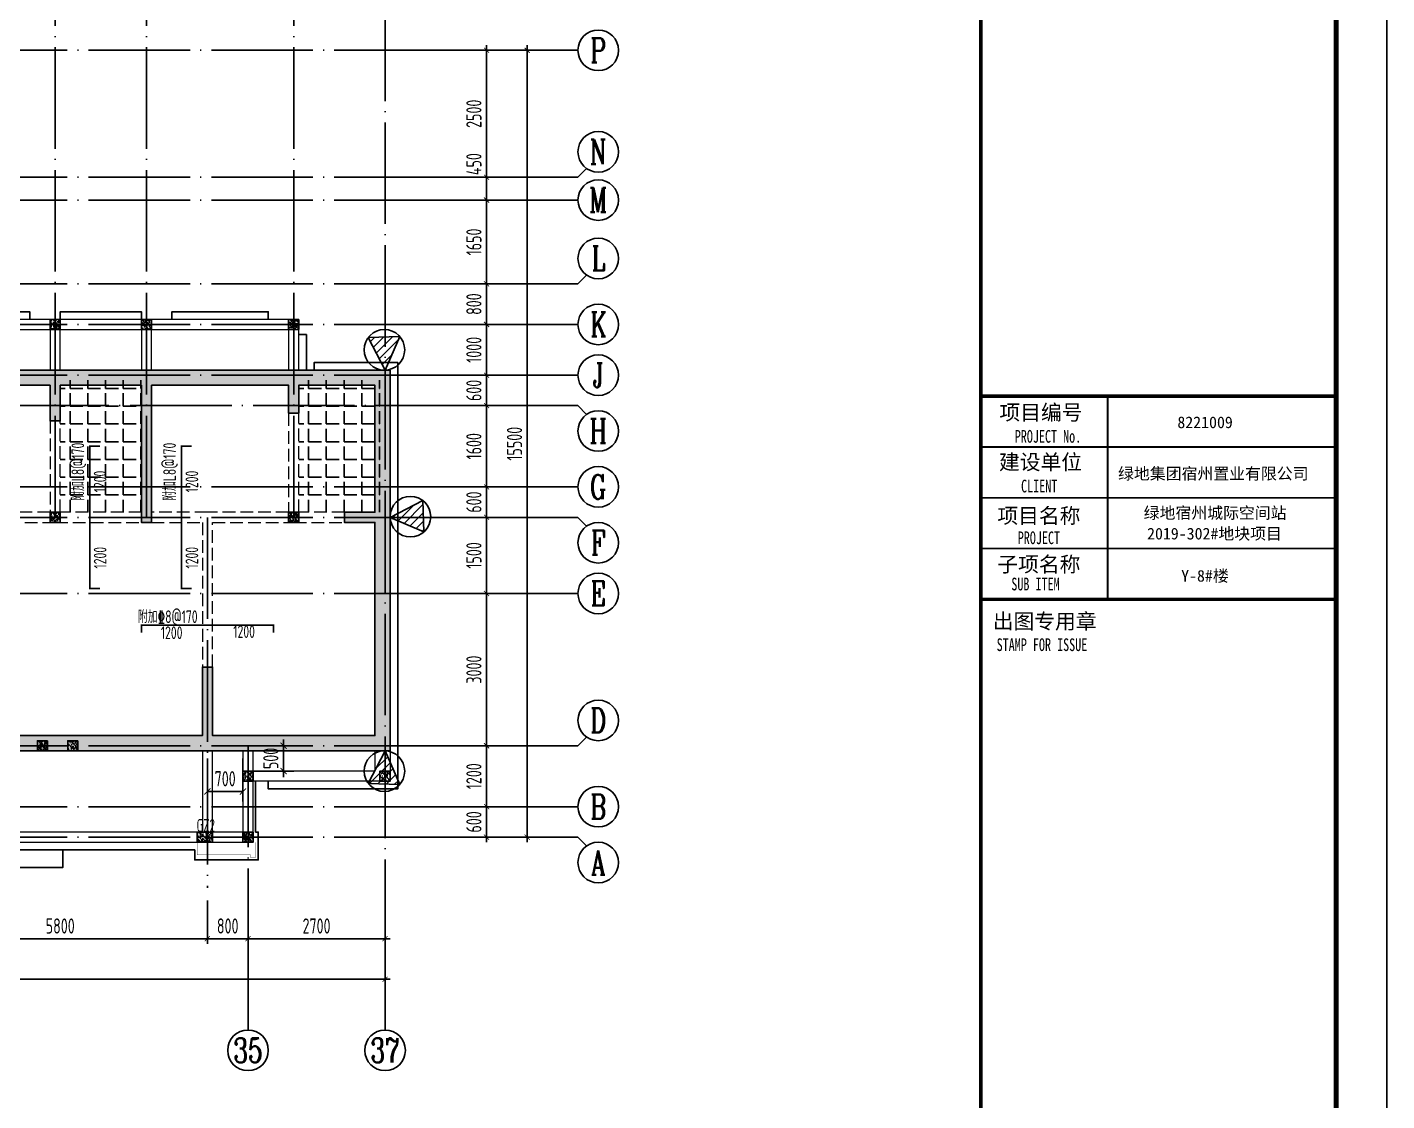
# Model space of a CAD drawing. Extents: x -668857 to 154266, y -275694 to 291306.
# Drawn here: x -184017 to -157231, y 189003 to 210153 of the extents above; entities that cross this region are included whole.
import ezdxf
from ezdxf.enums import TextEntityAlignment as Align

# ---------------------------------------------------------------- set-up
doc = ezdxf.new("R2010")
doc.units = 0
doc.header["$LTSCALE"] = 1000
doc.linetypes.add('DASH', pattern=[0.35, 0.25, -0.1])
doc.linetypes.add('DOTE', pattern=[2.42, 2, -0.2, 0.02, -0.2])
doc.layers.get('0').update_dxf_attribs({"linetype": 'CONTINUOUS'})
doc.layers.get('DEFPOINTS').update_dxf_attribs({"linetype": 'CONTINUOUS'})
for name, color, linetype in [('-TK', 7, 'CONTINUOUS'), ('A-AXIS', 1, 'CONTINUOUS'), ('A-DOTE', 10, 'DOTE'), ('AXIS_NUM', 7, 'CONTINUOUS'), ('ROOF', 183, 'CONTINUOUS'), ('S-B板填充', 251, 'CONTINUOUS'), ('S-B板配筋', 6, 'CONTINUOUS'), ('S-B板配筋号', 7, 'CONTINUOUS'), ('S-L主梁线', 4, 'DASH'), ('S-Q墙填充', 252, 'CONTINUOUS'), ('S-Q墙实线', 6, 'CONTINUOUS'), ('S-Q墙标注', 3, 'CONTINUOUS'), ('S-X详图标注', 3, 'CONTINUOUS'), ('S-Y一般标注', 3, 'CONTINUOUS'), ('S-构造柱', 212, 'CONTINUOUS'), ('S-构造柱编号', 130, 'CONTINUOUS'), ('图签文字', 4, 'CONTINUOUS'), ('看线', 251, 'CONTINUOUS'), ('配箍校核', 34, 'CONTINUOUS')]:
    doc.layers.add(name, color=color, linetype=linetype)
doc.layers.add('图框', color=9, linetype='CONTINUOUS', lineweight=18)
doc.layers.add('图签', color=147, linetype='CONTINUOUS', lineweight=18)
doc.styles.add('TSSD_Axis', font='complex.shx', dxfattribs={"width": 0.7, "bigfont": 'hztxt.shx'})
doc.styles.add('TSSD_DIMENSION', font='Tssdeng.shx', dxfattribs={"width": 0.7, "bigfont": 'tssdchn.shx'})
doc.styles.add('TSSD_REIN', font='tssdeng.shx', dxfattribs={"width": 0.7, "height": 300, "bigfont": 'tssdchn.shx'})
doc.styles.add('宋体', font='', dxfattribs={"height": 50})
doc.styles.add('建筑图签-1', font='simhei.ttf', dxfattribs={"width": 0.7})
doc.styles.add('结构文字', font='zstxt.shx', dxfattribs={"width": 0.7, "bigfont": 'zshz.shx'})
doc.styles.get('宋体').set_extended_font_data('SimSun')
doc.dimstyles.new('STRUCK', dxfattribs={"dimtxt": 400, "dimasz": 121, "dimexe": 200, "dimexo": 150, "dimgap": 115, "dimtad": 1, "dimdec": 0, "dimdsep": 46, "dimtxsty": '结构文字', "dimblk": 'ARCHTICK', "dimcen": 400, "dimclrd": 3, "dimclre": 3, "dimclrt": 7, "dimadec": 0, "dimazin": 0, "dimtfac": 1, "dimtdec": 0, "dimtix": 1, "dimtmove": 2, "dimatfit": 3, "dimldrblk": '_DIMX', "dimfxl": 0, "dimtolj": 1, "dimtzin": 0, "dimarcsym": 0})
doc.dimstyles.new('TSSD_100_100', dxfattribs={"dimtxt": 300, "dimasz": 100, "dimexe": 100, "dimexo": 250, "dimgap": 100, "dimtad": 1, "dimdec": 0, "dimzin": 0, "dimdsep": 46, "dimtxsty": 'TSSD_DIMENSION', "dimblk": 'ARCHTICK', "dimcen": 0, "dimdle": 100, "dimclrt": 7, "dimadec": 0, "dimazin": 0, "dimtfac": 1, "dimtdec": 0, "dimtix": 1, "dimtmove": 2, "dimatfit": 3, "dimldrblk": 'ARCHTICK', "dimfxl": 0, "dimtolj": 1, "dimtzin": 0, "dimarcsym": 0})
pattern_1 = [(45, (-48939.63, -220796.6), (-84.852814, 84.852814), [])]

# ---------------------------------------------------------------- blocks, each defined once
blk = doc.blocks.new('_ArchTick')
at = {"color": 0, "linetype": 'ByBlock', "const_width": 0.15}
blk.add_lwpolyline([(-0.5, -0.5), (0.5, 0.5)], dxfattribs=at)
blk = doc.blocks.new('*D125')
at = {"layer": 'DEFPOINTS', "color": 0}
for p in [(45300, 3600), (51100, 3600), (51100, 2600)]:
    blk.add_point(p, dxfattribs=at)
at = {"layer": 'S-Y一般标注', "color": 0, "lineweight": -2}
for p, q in [((45300, 3350), (45300, 2500)), ((51100, 3350), (51100, 2500)), ((45200, 2600), (51200, 2600))]:
    blk.add_line(p, q, dxfattribs=at)
at = {"layer": 'S-Y一般标注', "color": 0, "lineweight": -2, "xscale": 100, "yscale": 100, "zscale": 100, "rotation": 180}
blk.add_blockref('_ArchTick', (45300, 2600), dxfattribs=at)
at = {"layer": 'S-Y一般标注', "color": 0, "lineweight": -2, "xscale": 100, "yscale": 100, "zscale": 100}
blk.add_blockref('_ArchTick', (51100, 2600), dxfattribs=at)
at = {"layer": 'S-Y一般标注', "color": 7, "insert": (48200, 2850), "char_height": 300, "attachment_point": 5, "style": 'TSSD_DIMENSION'}
blk.add_mtext('\\A1;5800', dxfattribs=at)
blk = doc.blocks.new('ts_axno')
at = {"color": 0, "linetype": 'ByBlock', "lineweight": -2}
blk.add_circle((0, 0), 0.5, dxfattribs=at)
at = {"color": 0, "linetype": 'ByBlock', "lineweight": -2, "style": 'TSSD_Axis', "width": 0.7}
blk.add_attdef('A', text='', height=0.6, dxfattribs=at).set_placement((0, 0), align=Align.MIDDLE_CENTER)
blk = doc.blocks.new('*D126')
at = {"layer": 'DEFPOINTS', "color": 0}
for p in [(51100, 3600), (51900, 3600), (51900, 2600)]:
    blk.add_point(p, dxfattribs=at)
at = {"layer": 'S-Y一般标注', "color": 0, "lineweight": -2}
for p, q in [((51100, 3350), (51100, 2500)), ((51900, 3350), (51900, 2500)), ((51000, 2600), (52000, 2600))]:
    blk.add_line(p, q, dxfattribs=at)
at = {"layer": 'S-Y一般标注', "color": 0, "lineweight": -2, "xscale": 100, "yscale": 100, "zscale": 100, "rotation": 180}
blk.add_blockref('_ArchTick', (51100, 2600), dxfattribs=at)
at = {"layer": 'S-Y一般标注', "color": 0, "lineweight": -2, "xscale": 100, "yscale": 100, "zscale": 100}
blk.add_blockref('_ArchTick', (51900, 2600), dxfattribs=at)
at = {"layer": 'S-Y一般标注', "color": 7, "insert": (51500, 2850), "char_height": 300, "attachment_point": 5, "style": 'TSSD_DIMENSION'}
blk.add_mtext('\\A1;800', dxfattribs=at)
blk = doc.blocks.new('*D127')
at = {"layer": 'DEFPOINTS', "color": 0}
for p in [(51900, 3600), (54600, 3600), (54600, 2600)]:
    blk.add_point(p, dxfattribs=at)
at = {"layer": 'S-Y一般标注', "color": 0, "lineweight": -2}
for p, q in [((51900, 3350), (51900, 2500)), ((54600, 3350), (54600, 2500)), ((51800, 2600), (54700, 2600))]:
    blk.add_line(p, q, dxfattribs=at)
at = {"layer": 'S-Y一般标注', "color": 0, "lineweight": -2, "xscale": 100, "yscale": 100, "zscale": 100, "rotation": 180}
blk.add_blockref('_ArchTick', (51900, 2600), dxfattribs=at)
at = {"layer": 'S-Y一般标注', "color": 0, "lineweight": -2, "xscale": 100, "yscale": 100, "zscale": 100}
blk.add_blockref('_ArchTick', (54600, 2600), dxfattribs=at)
at = {"layer": 'S-Y一般标注', "color": 7, "insert": (53250, 2850), "char_height": 300, "attachment_point": 5, "style": 'TSSD_DIMENSION'}
blk.add_mtext('\\A1;2700', dxfattribs=at)
blk = doc.blocks.new('*D128')
at = {"layer": 'DEFPOINTS', "color": 0}
for p in [(4600, 3600), (54600, 3600), (54600, 1800)]:
    blk.add_point(p, dxfattribs=at)
at = {"layer": 'S-Y一般标注', "color": 0, "lineweight": -2}
for p, q in [((4600, 3350), (4600, 1700)), ((54600, 3350), (54600, 1700)), ((4500, 1800), (54700, 1800))]:
    blk.add_line(p, q, dxfattribs=at)
at = {"layer": 'S-Y一般标注', "color": 0, "lineweight": -2, "xscale": 100, "yscale": 100, "zscale": 100, "rotation": 180}
blk.add_blockref('_ArchTick', (4600, 1800), dxfattribs=at)
at = {"layer": 'S-Y一般标注', "color": 0, "lineweight": -2, "xscale": 100, "yscale": 100, "zscale": 100}
blk.add_blockref('_ArchTick', (54600, 1800), dxfattribs=at)
at = {"layer": 'S-Y一般标注', "color": 7, "insert": (29600, 2050), "char_height": 300, "attachment_point": 5, "style": 'TSSD_DIMENSION'}
blk.add_mtext('\\A1;50000', dxfattribs=at)
blk = doc.blocks.new('*D133')
at = {"layer": 'DEFPOINTS', "color": 0}
for p in [(55600, 5200), (56600, 5200), (55600, 4600)]:
    blk.add_point(p, dxfattribs=at)
at = {"layer": 'S-Y一般标注', "color": 0, "lineweight": -2}
for p, q in [((55850, 5200), (56700, 5200)), ((56600, 5200), (56600, 5300)), ((56600, 4600), (56600, 5200)), ((55850, 4600), (56700, 4600)), ((56600, 4600), (56600, 4500))]:
    blk.add_line(p, q, dxfattribs=at)
at = {"layer": 'S-Y一般标注', "color": 0, "lineweight": -2, "xscale": 100, "yscale": 100, "zscale": 100}
for p, rotation in [((56600, 5200), 270), ((56600, 4600), 90)]:
    blk.add_blockref('_ArchTick', p, dxfattribs=dict(at, rotation=rotation))
at = {"layer": 'S-Y一般标注', "color": 7, "insert": (56350, 4900), "char_height": 300, "attachment_point": 5, "rotation": 90, "style": 'TSSD_DIMENSION'}
blk.add_mtext('\\A1;600', dxfattribs=at)
blk = doc.blocks.new('*D134')
at = {"layer": 'DEFPOINTS', "color": 0}
for p in [(55600, 10900), (56600, 10900), (55600, 9400)]:
    blk.add_point(p, dxfattribs=at)
at = {"layer": 'S-Y一般标注', "color": 0, "lineweight": -2}
for p, q in [((56600, 9300), (56600, 11000)), ((55850, 10900), (56700, 10900)), ((55850, 9400), (56700, 9400))]:
    blk.add_line(p, q, dxfattribs=at)
at = {"layer": 'S-Y一般标注', "color": 0, "lineweight": -2, "xscale": 100, "yscale": 100, "zscale": 100}
for p, rotation in [((56600, 10900), 90), ((56600, 9400), 270)]:
    blk.add_blockref('_ArchTick', p, dxfattribs=dict(at, rotation=rotation))
at = {"layer": 'S-Y一般标注', "color": 7, "insert": (56350, 10150), "char_height": 300, "attachment_point": 5, "rotation": 90, "style": 'TSSD_DIMENSION'}
blk.add_mtext('\\A1;1500', dxfattribs=at)
blk = doc.blocks.new('*D135')
at = {"layer": 'DEFPOINTS', "color": 0}
for p in [(55600, 11500), (56600, 11500), (55600, 10900)]:
    blk.add_point(p, dxfattribs=at)
at = {"layer": 'S-Y一般标注', "color": 0, "lineweight": -2}
for p, q in [((56600, 11500), (56600, 11600)), ((55850, 11500), (56700, 11500)), ((56600, 10900), (56600, 11500)), ((55850, 10900), (56700, 10900)), ((56600, 10900), (56600, 10800))]:
    blk.add_line(p, q, dxfattribs=at)
at = {"layer": 'S-Y一般标注', "color": 0, "lineweight": -2, "xscale": 100, "yscale": 100, "zscale": 100}
for p, rotation in [((56600, 11500), 270), ((56600, 10900), 90)]:
    blk.add_blockref('_ArchTick', p, dxfattribs=dict(at, rotation=rotation))
at = {"layer": 'S-Y一般标注', "color": 7, "insert": (56350, 11200), "char_height": 300, "attachment_point": 5, "rotation": 90, "style": 'TSSD_DIMENSION'}
blk.add_mtext('\\A1;600', dxfattribs=at)
blk = doc.blocks.new('*D136')
at = {"layer": 'DEFPOINTS', "color": 0}
for p in [(55600, 13100), (56600, 13100), (55600, 11500)]:
    blk.add_point(p, dxfattribs=at)
at = {"layer": 'S-Y一般标注', "color": 0, "lineweight": -2}
for p, q in [((56600, 11400), (56600, 13200)), ((55850, 13100), (56700, 13100)), ((55850, 11500), (56700, 11500))]:
    blk.add_line(p, q, dxfattribs=at)
at = {"layer": 'S-Y一般标注', "color": 0, "lineweight": -2, "xscale": 100, "yscale": 100, "zscale": 100}
for p, rotation in [((56600, 13100), 90), ((56600, 11500), 270)]:
    blk.add_blockref('_ArchTick', p, dxfattribs=dict(at, rotation=rotation))
at = {"layer": 'S-Y一般标注', "color": 7, "insert": (56350, 12300), "char_height": 300, "attachment_point": 5, "rotation": 90, "style": 'TSSD_DIMENSION'}
blk.add_mtext('\\A1;1600', dxfattribs=at)
blk = doc.blocks.new('*D137')
at = {"layer": 'DEFPOINTS', "color": 0}
for p in [(55600, 13700), (56600, 13700), (55600, 13100)]:
    blk.add_point(p, dxfattribs=at)
at = {"layer": 'S-Y一般标注', "color": 0, "lineweight": -2}
for p, q in [((55850, 13700), (56700, 13700)), ((56600, 13700), (56600, 13800)), ((56600, 13100), (56600, 13700)), ((55850, 13100), (56700, 13100)), ((56600, 13100), (56600, 13000))]:
    blk.add_line(p, q, dxfattribs=at)
at = {"layer": 'S-Y一般标注', "color": 0, "lineweight": -2, "xscale": 100, "yscale": 100, "zscale": 100}
for p, rotation in [((56600, 13700), 270), ((56600, 13100), 90)]:
    blk.add_blockref('_ArchTick', p, dxfattribs=dict(at, rotation=rotation))
at = {"layer": 'S-Y一般标注', "color": 7, "insert": (56350, 13400), "char_height": 300, "attachment_point": 5, "rotation": 90, "style": 'TSSD_DIMENSION'}
blk.add_mtext('\\A1;600', dxfattribs=at)
blk = doc.blocks.new('*D138')
at = {"layer": 'DEFPOINTS', "color": 0}
for p in [(55600, 14700), (56600, 14700), (55600, 13700)]:
    blk.add_point(p, dxfattribs=at)
at = {"layer": 'S-Y一般标注', "color": 0, "lineweight": -2}
for p, q in [((56600, 13600), (56600, 14800)), ((55850, 14700), (56700, 14700)), ((55850, 13700), (56700, 13700))]:
    blk.add_line(p, q, dxfattribs=at)
at = {"layer": 'S-Y一般标注', "color": 0, "lineweight": -2, "xscale": 100, "yscale": 100, "zscale": 100}
for p, rotation in [((56600, 14700), 90), ((56600, 13700), 270)]:
    blk.add_blockref('_ArchTick', p, dxfattribs=dict(at, rotation=rotation))
at = {"layer": 'S-Y一般标注', "color": 7, "insert": (56350, 14200), "char_height": 300, "attachment_point": 5, "rotation": 90, "style": 'TSSD_DIMENSION'}
blk.add_mtext('\\A1;1000', dxfattribs=at)
blk = doc.blocks.new('*D139')
at = {"layer": 'DEFPOINTS', "color": 0}
for p in [(55600, 20100), (57400, 20100), (55600, 4600)]:
    blk.add_point(p, dxfattribs=at)
at = {"layer": 'S-Y一般标注', "color": 0, "lineweight": -2}
for p, q in [((55850, 20100), (57500, 20100)), ((57400, 4500), (57400, 20200)), ((55850, 4600), (57500, 4600))]:
    blk.add_line(p, q, dxfattribs=at)
at = {"layer": 'S-Y一般标注', "color": 0, "lineweight": -2, "xscale": 100, "yscale": 100, "zscale": 100}
for p, rotation in [((57400, 20100), 90), ((57400, 4600), 270)]:
    blk.add_blockref('_ArchTick', p, dxfattribs=dict(at, rotation=rotation))
at = {"layer": 'S-Y一般标注', "color": 7, "insert": (57150, 12350), "char_height": 300, "attachment_point": 5, "rotation": 90, "style": 'TSSD_DIMENSION'}
blk.add_mtext('\\A1;15500', dxfattribs=at)
blk = doc.blocks.new('*D140')
at = {"layer": 'DEFPOINTS', "color": 0}
for p in [(55600, 15500), (56600, 15500), (55600, 14700)]:
    blk.add_point(p, dxfattribs=at)
at = {"layer": 'S-Y一般标注', "color": 0, "lineweight": -2}
for p, q in [((56600, 14600), (56600, 15600)), ((55850, 15500), (56700, 15500)), ((55850, 14700), (56700, 14700))]:
    blk.add_line(p, q, dxfattribs=at)
at = {"layer": 'S-Y一般标注', "color": 0, "lineweight": -2, "xscale": 100, "yscale": 100, "zscale": 100}
for p, rotation in [((56600, 15500), 90), ((56600, 14700), 270)]:
    blk.add_blockref('_ArchTick', p, dxfattribs=dict(at, rotation=rotation))
at = {"layer": 'S-Y一般标注', "color": 7, "insert": (56350, 15100), "char_height": 300, "attachment_point": 5, "rotation": 90, "style": 'TSSD_DIMENSION'}
blk.add_mtext('\\A1;800', dxfattribs=at)
blk = doc.blocks.new('*D141')
at = {"layer": 'DEFPOINTS', "color": 0}
for p in [(55600, 17600), (56600, 17600), (55600, 17150)]:
    blk.add_point(p, dxfattribs=at)
at = {"layer": 'S-Y一般标注', "color": 0, "lineweight": -2}
for p, q in [((56600, 17050), (56600, 17700)), ((55850, 17600), (56700, 17600)), ((55850, 17150), (56700, 17150))]:
    blk.add_line(p, q, dxfattribs=at)
at = {"layer": 'S-Y一般标注', "color": 0, "lineweight": -2, "xscale": 100, "yscale": 100, "zscale": 100}
for p, rotation in [((56600, 17600), 90), ((56600, 17150), 270)]:
    blk.add_blockref('_ArchTick', p, dxfattribs=dict(at, rotation=rotation))
at = {"layer": 'S-Y一般标注', "color": 7, "insert": (56350, 17858), "char_height": 300, "attachment_point": 5, "rotation": 90, "style": 'TSSD_DIMENSION'}
blk.add_mtext('\\A1;450', dxfattribs=at)
blk = doc.blocks.new('*D142')
at = {"layer": 'DEFPOINTS', "color": 0}
for p in [(55600, 20100), (56600, 20100), (55600, 17600)]:
    blk.add_point(p, dxfattribs=at)
at = {"layer": 'S-Y一般标注', "color": 0, "lineweight": -2}
for p, q in [((55850, 20100), (56700, 20100)), ((56600, 17500), (56600, 20200)), ((55850, 17600), (56700, 17600))]:
    blk.add_line(p, q, dxfattribs=at)
at = {"layer": 'S-Y一般标注', "color": 0, "lineweight": -2, "xscale": 100, "yscale": 100, "zscale": 100}
for p, rotation in [((56600, 20100), 90), ((56600, 17600), 270)]:
    blk.add_blockref('_ArchTick', p, dxfattribs=dict(at, rotation=rotation))
at = {"layer": 'S-Y一般标注', "color": 7, "insert": (56350, 18850), "char_height": 300, "attachment_point": 5, "rotation": 90, "style": 'TSSD_DIMENSION'}
blk.add_mtext('\\A1;2500', dxfattribs=at)
blk = doc.blocks.new('*D143')
at = {"layer": 'DEFPOINTS', "color": 0}
for p in [(55600, 6400), (56600, 6400), (55600, 5200)]:
    blk.add_point(p, dxfattribs=at)
at = {"layer": 'S-Y一般标注', "color": 0, "lineweight": -2}
for p, q in [((56600, 5100), (56600, 6500)), ((55850, 6400), (56700, 6400)), ((55850, 5200), (56700, 5200))]:
    blk.add_line(p, q, dxfattribs=at)
at = {"layer": 'S-Y一般标注', "color": 0, "lineweight": -2, "xscale": 100, "yscale": 100, "zscale": 100}
for p, rotation in [((56600, 6400), 90), ((56600, 5200), 270)]:
    blk.add_blockref('_ArchTick', p, dxfattribs=dict(at, rotation=rotation))
at = {"layer": 'S-Y一般标注', "color": 7, "insert": (56350, 5800), "char_height": 300, "attachment_point": 5, "rotation": 90, "style": 'TSSD_DIMENSION'}
blk.add_mtext('\\A1;1200', dxfattribs=at)
blk = doc.blocks.new('*D144')
at = {"layer": 'DEFPOINTS', "color": 0}
for p in [(55600, 9400), (56600, 9400), (55600, 6400)]:
    blk.add_point(p, dxfattribs=at)
at = {"layer": 'S-Y一般标注', "color": 0, "lineweight": -2}
for p, q in [((55850, 9400), (56700, 9400)), ((56600, 6300), (56600, 9500)), ((55850, 6400), (56700, 6400))]:
    blk.add_line(p, q, dxfattribs=at)
at = {"layer": 'S-Y一般标注', "color": 0, "lineweight": -2, "xscale": 100, "yscale": 100, "zscale": 100}
for p, rotation in [((56600, 9400), 90), ((56600, 6400), 270)]:
    blk.add_blockref('_ArchTick', p, dxfattribs=dict(at, rotation=rotation))
at = {"layer": 'S-Y一般标注', "color": 7, "insert": (56350, 7900), "char_height": 300, "attachment_point": 5, "rotation": 90, "style": 'TSSD_DIMENSION'}
blk.add_mtext('\\A1;3000', dxfattribs=at)
blk = doc.blocks.new('*D145')
at = {"layer": 'DEFPOINTS', "color": 0}
for p in [(55600, 17150), (56600, 17150), (55600, 15500)]:
    blk.add_point(p, dxfattribs=at)
at = {"layer": 'S-Y一般标注', "color": 0, "lineweight": -2}
for p, q in [((55850, 17150), (56700, 17150)), ((56600, 15400), (56600, 17250)), ((55850, 15500), (56700, 15500))]:
    blk.add_line(p, q, dxfattribs=at)
at = {"layer": 'S-Y一般标注', "color": 0, "lineweight": -2, "xscale": 100, "yscale": 100, "zscale": 100}
for p, rotation in [((56600, 17150), 90), ((56600, 15500), 270)]:
    blk.add_blockref('_ArchTick', p, dxfattribs=dict(at, rotation=rotation))
at = {"layer": 'S-Y一般标注', "color": 7, "insert": (56350, 16325), "char_height": 300, "attachment_point": 5, "rotation": 90, "style": 'TSSD_DIMENSION'}
blk.add_mtext('\\A1;1650', dxfattribs=at)
blk = doc.blocks.new('20210803.08135812')
at = {"color": 30, "const_width": 8}
blk.add_lwpolyline([(47700, 500), (47700, 200), (47600, 200), (47600, 250), (46550, 250), (46550, 500)], dxfattribs=at)
at = {"layer": '看线', "color": 202, "ltscale": 0.5}
for points in [[(43250, 10800), (43250, 10950), (42250, 10950), (42250, 10800)], [(45450, 10800), (45450, 10950), (43850, 10950), (43850, 10800)], [(47950, 10800), (47950, 10950), (46050, 10950), (46050, 10800)], [(48700, 9800), (48700, 10500), (48550, 10500)], [(47700, 1700), (47700, 700)], [(43900, 350), (43900, 0), (41900, 0), (41900, 350)], [(46500, 350), (41900, 350)]]:
    blk.add_lwpolyline(points, dxfattribs=at)
at = {"layer": '看线', "color": 201}
for points in [[(47950, 1700), (47950, 1550), (50500, 1550), (50500, 9950), (48850, 9950), (48850, 9800)], [(47700, 700), (47750, 700), (47750, 150), (46500, 150), (46500, 350)]]:
    blk.add_lwpolyline(points, dxfattribs=at)
blk = doc.blocks.new('20210807.15313460')
at = {"layer": 'S-Q墙填充', "ltscale": 0.5}
h = blk.add_hatch(dxfattribs=at)
h.set_pattern_fill('ARMORED', color=252, scale=30, style=0)
h.set_pattern_definition([(50, (11951.9, 28771.39), (215.17805, -18.82564), [22.5, -247.5]), (355, (11951.9, 28771.4), (-41.6254, 225.65764), [18, -198]), (100.4514, (11969.82, 28769.82), (173.5528, 206.83186), [19.12206, -210.34263]), (46.1842, (11951.9, 28831.4), (320.1723, -49.6557), [33.75, -371.25]), (96.6356, (11978.57, 28827.25), (280.3988, 292.2354), [28.6831, -315.5139]), (351.1842, (11951.9, 28831.4), (280.3986, 292.2356), [27, -297]), (21, (11981.9, 28816.39), (179.07212, -120.78567), [22.5, -247.5]), (326, (11981.9, 28816.4), (72.9946, 217.545), [18, -198]), (71.4514, (11996.82, 28806.32), (252.0668, 96.75915), [19.12206, -210.34263]), (37.5, (11951.89, 28771.39), (3.647957, 99.868156), [0, -195.6, 0, -201, 0, -198.75]), (7.5, (11951.89, 28771.39), (78.92086, 118.32351), [0, -114.6, 0, -191.1, 0, -75.75]), (327.5, (11884.99, 28771.39), (160.14673, -6.76646), [0, -75, 0, -234, 0, -310.5]), (317.5, (11855, 28771.39), (174.95585, 30.0315), [0, -97.5, 0, -155.4, 0, -220.5]), (45, (11951.9, 28771.39), (-106.06602, 106.06602), [])])
h.paths.add_polyline_path([(111116, 66140), (109616, 66140), (109216, 66140), (106316, 66140), (105866, 66140), (104966, 66140), (104516, 66140), (102916, 66140), (102916, 67040), (102916, 67940), (102366, 67940), (100716, 67940), (100116, 67942), (100115, 68190), (96916, 68190), (96916, 67940), (96316, 67940), (94716, 67940), (94116, 67940), (94116, 67040), (94116, 66140), (81316, 66140), (80866, 66140), (79966, 66140), (79516, 66140), (77916, 66140), (77916, 67040), (77916, 67940), (77366, 67940), (75715, 67940), (75116, 67940), (75116, 68190), (71916, 68190), (71916, 67940), (71316, 67940), (69716, 67940), (69116, 67940), (69116, 67040), (69116, 66140), (60916, 66140), (60916, 63240), (60916, 60640), (60916, 58640), (63616, 58640), (70116, 58639), (70116, 57440), (71166, 57440), (73516, 57440), (75866, 57440), (76916, 57440), (76916, 58640), (82516, 58640), (83416, 58640), (86016, 58640), (88616, 58640), (89516, 58640), (95216, 58640), (95216, 57440), (96166, 57440), (98516, 57440), (100866, 57440), (101816, 57440), (101816, 58640), (107516, 58640), (108416, 58640), (111116, 58640)])
h.paths.add_polyline_path([(64616, 58940), (64616, 60290), (64416, 60290), (64416, 58940), (63616, 58940), (61216, 58940), (61216, 60640), (61216, 63140), (61816, 63140), (61816, 63340), (61216, 63340), (61216, 65840), (61516, 65840), (62416, 65840), (62716, 65840), (62716, 65290), (62916, 65290), (62916, 65840), (65616, 65840), (65616, 63140), (65816, 63140), (65816, 65840), (66166, 65840), (67066, 65840), (67416, 65840), (67416, 65140), (67616, 65140), (67616, 65840), (69416, 65840), (69416, 67040), (69416, 67640), (69716, 67640), (71316, 67640), (72016, 67640), (72016, 66540), (72216, 66540), (72216, 67840), (72216, 67890), (74816, 67890), (74816, 67840), (74816, 66540), (75016, 66540), (75016, 67640), (75715, 67640), (77366, 67640), (77616, 67640), (77616, 67040), (77616, 65840), (79416, 65840), (79416, 65140), (79616, 65140), (79616, 65840), (79966, 65840), (80866, 65840), (81216, 65840), (81216, 63140), (81416, 63140), (81416, 65840), (84116, 65840), (84116, 63140), (84316, 63140), (84316, 65840), (84616, 65840), (85616, 65840), (85916, 65840), (85916, 65840), (86116, 65840), (86116, 65840), (86416, 65840), (87416, 65840), (87716, 65840), (87716, 63139), (87916, 63139), (87916, 65840), (90616, 65840), (90616, 63140), (90816, 63140), (90816, 65840), (91166, 65840), (92066, 65840), (92416, 65840), (92416, 65140), (92616, 65140), (92616, 65840), (94416, 65840), (94416, 67040), (94416, 67640), (94716, 67640), (96316, 67640), (97016, 67640), (97016, 66540), (97216, 66540), (97216, 67890), (99816, 67890), (99816, 66540), (100016, 66540), (100016, 67640), (100716, 67640), (102366, 67640), (102616, 67640), (102616, 67040), (102616, 65840), (104416, 65840), (104416, 65140), (104616, 65140), (104616, 65840), (104966, 65840), (105866, 65840), (106216, 65840), (106216, 63140), (106416, 63140), (106416, 65840), (109116, 65840), (109116, 65290), (109316, 65290), (109316, 65840), (109616, 65840), (110516, 65840), (110816, 65840), (110816, 63340), (110216, 63340), (110216, 63140), (110816, 63140), (110816, 60640), (110816, 58940), (108416, 58940), (107616, 58940), (107616, 60290), (107416, 60290), (107416, 58940), (101816, 58940), (101816, 59090), (101516, 59090), (101516, 58740), (101516, 57740), (100866, 57740), (98516, 57740), (96166, 57740), (95516, 57740), (95516, 58740), (95516, 59090), (95216, 59090), (95216, 58940), (89616, 58940), (89616, 60290), (89416, 60290), (89416, 58940), (88616, 58940), (86016, 58940), (83416, 58940), (82616, 58940), (82616, 60290), (82416, 60290), (82416, 58940), (76916, 58939), (76916, 59090), (76616, 59090), (76616, 58739), (76616, 57740), (75866, 57740), (73516, 57740), (71166, 57740), (70416, 57740), (70416, 58739), (70416, 59090), (70116, 59090), (70116, 58939)], flags=16)
at = {"layer": 'S-L主梁线', "linetype": 'ByBlock', "lineweight": 18}
for p, q in [((104516, 67140), (102916, 67140)), ((106316, 67140), (104516, 67140)), ((109316, 67140), (106316, 67140)), ((109316, 66140), (109316, 67140)), ((102916, 66940), (104416, 66940)), ((104416, 66940), (104416, 66140)), ((104616, 66940), (106216, 66940)), ((104616, 66140), (104616, 66940)), ((106216, 66940), (106216, 66140)), ((106416, 66940), (109116, 66940)), ((106416, 66140), (106416, 66940)), ((109116, 66940), (109116, 66140)), ((107416, 58640), (107416, 57040)), ((107616, 57040), (107616, 58640)), ((108216, 58640), (108216, 57040)), ((108416, 56840), (108416, 58640)), ((110816, 58640), (110816, 58240)), ((111116, 58640), (111116, 58040)), ((110816, 58240), (108416, 58240)), ((111116, 58040), (108416, 58040)), ((101516, 56840), (107516, 56840)), ((107416, 57040), (101816, 57040)), ((107516, 56840), (108416, 56840)), ((108216, 57040), (107616, 57040))]:
    blk.add_line(p, q, dxfattribs=at)
at = {"layer": 'S-L主梁线', "linetype": 'DASH', "lineweight": 18}
for p, q in [((104416, 65140), (104416, 63340)), ((104616, 63340), (104616, 65140)), ((109116, 65290), (109116, 63340)), ((109316, 63340), (109316, 65290)), ((104416, 63340), (101816, 63340)), ((106216, 63340), (104616, 63340)), ((107516, 63340), (106416, 63340)), ((109116, 63340), (107516, 63340)), ((110216, 63340), (109316, 63340)), ((101816, 63140), (104516, 63140)), ((104516, 63140), (106216, 63140)), ((106416, 63140), (107416, 63140)), ((107416, 63140), (107416, 60290)), ((107616, 63140), (109216, 63140)), ((107616, 60290), (107616, 63140)), ((109216, 63140), (110216, 63140))]:
    blk.add_line(p, q, dxfattribs=at)
at = {"layer": 'S-Q墙实线'}
for points in [[(101816, 58640), (107616, 58640), (107616, 58640), (108316, 58640), (108416, 58640), (108416, 58640), (111116, 58640), (111116, 66140), (110516, 66140), (109616, 66140), (109216, 66140), (106316, 66140), (105866, 66140), (104966, 66140), (104516, 66140), (102916, 66140)], [(110816, 60890), (110816, 58940), (108416, 58940), (108416, 58940), (107616, 58940), (107616, 60290), (107416, 60290), (107416, 58940), (101816, 58940)], [(102616, 65840), (104416, 65840), (104416, 65140), (104616, 65140), (104616, 65840), (104966, 65840), (105866, 65840), (106216, 65840), (106216, 63140), (106416, 63140), (106416, 65840), (109116, 65840), (109116, 65290), (109316, 65290), (109316, 65840), (109616, 65840), (110516, 65840), (110816, 65840), (110816, 63340), (110216, 63340), (110216, 63140), (110816, 63140), (110816, 60890)]]:
    blk.add_lwpolyline(points, dxfattribs=at)
blk = doc.blocks.new('20210730.02141516')
at = {"layer": 'S-构造柱'}
h = blk.add_hatch(dxfattribs=at)
h.set_pattern_fill('ARMORED', color=256, scale=15, angle=-90, style=0)
h.set_pattern_definition([(320, (-154189.41, 3278673.45), (-9.4128202, -107.5890274), [11.25, -123.75]), (265, (-154189.41, 3278673.45), (112.82882, 20.8127), [9, -99]), (10.4514, (-154190.19, 3278664.49), (103.4159313, -86.7764073), [9.5610285, -105.1713168]), (316.1842, (-154159.41, 3278673.45), (-24.827852, -160.0861573), [16.875, -185.625]), (6.6356, (-154161.48, 3278660.11), (146.117681, -140.199406), [14.341543, -157.75695]), (261.1842, (-154159.41, 3278673.45), (146.11779, -140.199292), [13.5, -148.5]), (291, (-154166.91, 3278658.45), (-60.3928336, -89.5360578), [11.25, -123.75]), (236, (-154166.91, 3278658.45), (108.7725068, -36.4972998), [9, -99]), (341.4514, (-154171.94, 3278650.99), (48.3795745, -126.0333943), [9.5610285, -105.1713168]), (307.5, (-154189.41, 3278673.454), (49.93407807, -1.8239783), [0, -97.8, 0, -100.5, 0, -99.375]), (277.5, (-154189.41, 3278673.454), (59.1617568, -39.4604306), [0, -57.3, 0, -95.55, 0, -37.875]), (237.5, (-154189.41, 3278706.904), (-3.38323076, -80.07336543), [0, -37.5, 0, -117, 0, -155.25]), (227.5, (-154189.41, 3278721.904), (15.0157473, -87.4779254), [0, -48.75, 0, -77.7, 0, -110.25]), (315, (-154189.41, 3278673.454), (53.0330086, 53.0330086), [])])
h.paths.add_polyline_path([(200, 200), (200, 0), (0, 0), (0, 200)])
blk.add_lwpolyline([(200, 200), (200, 0), (0, 0), (0, 200)], close=True, dxfattribs=at)
blk = doc.blocks.new('20210809.18224761')
at = {"layer": 'S-构造柱'}
h = blk.add_hatch(dxfattribs=at)
h.set_pattern_fill('ARMORED', color=256, scale=15, angle=-90, style=0)
h.set_pattern_definition([(320, (-154189.41, 3278673.45), (-9.4128202, -107.5890274), [11.25, -123.75]), (265, (-154189.41, 3278673.45), (112.82882, 20.8127), [9, -99]), (10.4514, (-154190.19, 3278664.49), (103.4159313, -86.7764073), [9.5610285, -105.1713168]), (316.1842, (-154159.41, 3278673.45), (-24.827852, -160.0861573), [16.875, -185.625]), (6.6356, (-154161.48, 3278660.11), (146.117681, -140.199406), [14.341543, -157.75695]), (261.1842, (-154159.41, 3278673.45), (146.11779, -140.199292), [13.5, -148.5]), (291, (-154166.91, 3278658.45), (-60.3928336, -89.5360578), [11.25, -123.75]), (236, (-154166.91, 3278658.45), (108.7725068, -36.4972998), [9, -99]), (341.4514, (-154171.94, 3278650.99), (48.3795745, -126.0333943), [9.5610285, -105.1713168]), (307.5, (-154189.41, 3278673.454), (49.93407807, -1.8239783), [0, -97.8, 0, -100.5, 0, -99.375]), (277.5, (-154189.41, 3278673.454), (59.1617568, -39.4604306), [0, -57.3, 0, -95.55, 0, -37.875]), (237.5, (-154189.41, 3278706.904), (-3.38323076, -80.07336543), [0, -37.5, 0, -117, 0, -155.25]), (227.5, (-154189.41, 3278721.904), (15.0157473, -87.4779254), [0, -48.75, 0, -77.7, 0, -110.25]), (315, (-154189.41, 3278673.454), (53.0330086, 53.0330086), [])])
h.paths.add_polyline_path([(300, 200), (300, 0), (0, 0), (0, 200)])
blk.add_lwpolyline([(300, 200), (300, 0), (0, 0), (0, 200)], close=True, dxfattribs=at)
blk = doc.blocks.new('20210809.18235135')
at = {"layer": '配箍校核'}
blk.add_blockref('20210809.18224761', (12, 0), dxfattribs=at)
at = {"layer": 'S-构造柱编号', "color": 2, "linetype": 'ByBlock', "style": 'TSSD_REIN', "width": 0.65}
blk.add_text('GZ2', height=250, dxfattribs=at).set_placement((0, 206, 0))
blk = doc.blocks.new('20210809.18285270')
at = {"layer": 'ROOF', "rotation": 359.9999999538236}
for p in [(43500, 10100), (45300, 10100), (48200, 10100), (43500, 6300), (48200, 6300), (47300, 1200), (50000, 1200), (47300, 0)]:
    blk.add_blockref('20210730.02141516', p, dxfattribs=at)
at = {"layer": 'ROOF'}
for p in [(43250, 1800), (43850, 1800)]:
    blk.add_blockref('20210730.02141516', p, dxfattribs=at)
at = {"layer": '配箍校核'}
blk.add_blockref('20210809.18235135', (46388, 0), dxfattribs=at)
blk = doc.blocks.new('*D295')
at = {"layer": 'DEFPOINTS', "color": 0}
for p in [(-168259, 202089), (-167559, 202089), (-167559, 201289)]:
    blk.add_point(p, dxfattribs=at)
at = {"layer": 'S-Q墙标注', "color": 3, "lineweight": -2}
for p, q in [((-168259, 201939), (-168259, 201089)), ((-167559, 201939), (-167559, 201089)), ((-168259, 201289), (-167559, 201289))]:
    blk.add_line(p, q, dxfattribs=at)
at = {"layer": 'S-Q墙标注', "color": 3, "lineweight": -2, "xscale": 121, "yscale": 121, "zscale": 121, "rotation": 180}
blk.add_blockref('_ArchTick', (-168259, 201289), dxfattribs=at)
at = {"layer": 'S-Q墙标注', "color": 3, "lineweight": -2, "xscale": 121, "yscale": 121, "zscale": 121}
blk.add_blockref('_ArchTick', (-167559, 201289), dxfattribs=at)
at = {"layer": 'S-Q墙标注', "color": 7, "insert": (-167909, 201539), "char_height": 300, "attachment_point": 5, "style": 'TSSD_REIN'}
blk.add_mtext('\\A1;700', dxfattribs=at)
blk = doc.blocks.new('_DIMX')
blk.add_line((-150, 0), (150, 0))
at = {"const_width": 50}
blk.add_lwpolyline([(-70, -70), (70, 70)], dxfattribs=at)
blk = doc.blocks.new('*D305')
at = {"layer": 'DEFPOINTS', "color": 0}
for p in [(-167559, 202189), (-166759, 202189), (-167559, 201689)]:
    blk.add_point(p, dxfattribs=at)
at = {"layer": 'S-Q墙标注', "color": 3, "lineweight": -2}
for p, q in [((-166759, 202189), (-166759, 202310)), ((-167409, 202189), (-166559, 202189)), ((-166759, 201689), (-166759, 202189)), ((-167409, 201689), (-166559, 201689)), ((-166759, 201689), (-166759, 201568))]:
    blk.add_line(p, q, dxfattribs=at)
at = {"layer": 'S-Q墙标注', "color": 3, "lineweight": -2, "xscale": 121, "yscale": 121, "zscale": 121}
for p, rotation in [((-166759, 202189), 270), ((-166759, 201689), 90)]:
    blk.add_blockref('_ArchTick', p, dxfattribs=dict(at, rotation=rotation))
at = {"layer": 'S-Q墙标注', "color": 7, "insert": (-167009, 201939), "char_height": 300, "attachment_point": 5, "rotation": 90, "style": 'TSSD_REIN'}
blk.add_mtext('\\A1;500', dxfattribs=at)
blk = doc.blocks.new('A1')
blk.add_lwpolyline([(0, 59400), (0, 0), (84100, 0), (84100, 59400)], close=True)
at = {"const_width": 100}
blk.add_lwpolyline([(2500, 58400), (2500, 1000), (83100, 1000), (83100, 58400)], close=True, dxfattribs=at)
at = {"layer": '图框'}
for points, const_width in [([(76100, 1000), (76100, 58400)], 70), ([(76100, 36100), (83100, 36100)], 70), ([(76100, 36100), (83100, 36100)], 70), ([(78600, 32100), (78600, 36100)], 35), ([(76100, 35100), (83100, 35100)], 35), ([(76100, 34100), (83100, 34100)], 35), ([(76100, 33100), (83100, 33100)], 35), ([(83100, 32100), (76100, 32100)], 70)]:
    blk.add_lwpolyline(points, dxfattribs=dict(at, const_width=const_width))
at = {"layer": '图框', "style": '建筑图签-1', "width": 0.7}
for s, p in [('PROJECT No.', (76770, 35185, -1799)), ('CLIENT', (76894, 34206)), ('PROJECT', (76829, 33187)), ('SUB ITEM', (76702, 32276)), ('STAMP FOR ISSUE', (76413, 31081))]:
    blk.add_text(s, height=250, dxfattribs=at).set_placement(p)
at = {"layer": '图签', "color": 2, "style": '宋体'}
for s, height, p in [('8221009', 229.3, (79974, 35472)), ('绿地集团宿州置业有限公司', 229.34, (78805, 34462)), ('绿地宿州城际空间站', 229.3, (79310, 33688)), ('2019-302#地块项目', 229.34, (79377, 33279)), ('Y-8#楼', 229.3, (80049, 32448))]:
    blk.add_text(s, height=height, dxfattribs=at).set_placement(p)
at = {"layer": '图签文字', "color": 7, "style": '建筑图签-1'}
for s, p in [('项目编号', (76468, 35632)), ('建设单位', (76460, 34655)), ('项目名称', (76427, 33597)), ('子项名称', (76427, 32640)), ('出图专用章', (76336, 31518))]:
    blk.add_text(s, height=300, dxfattribs=at).set_placement(p)
blk = doc.blocks.new('20210726.16350016')
at = {"layer": 'A-AXIS'}
for p, q in [((55600, 20100), (58400, 20100)), ((58400, 17600), (58571.6, 17771.7)), ((55600, 17600), (58400, 17600)), ((55600, 17150), (58400, 17150)), ((58400, 15500), (58571.6, 15671.7)), ((55600, 15500), (58400, 15500)), ((55600, 14700), (58400, 14700)), ((55600, 13700), (58400, 13700)), ((55600, 13100.3), (58400, 13100.3)), ((58400, 13100.3), (58571.6, 12928.7)), ((55600, 11500), (58400, 11500)), ((55600, 10900), (58400, 10900)), ((58400, 10900), (58571.6, 10728.4)), ((55600, 9400), (58400, 9400)), ((58400, 6400), (58571.6, 6571.7)), ((55600, 6400), (58400, 6400)), ((55600, 5200), (58400, 5200)), ((55600, 4600), (58400, 4600)), ((58400, 4600), (58571.6, 4428.4)), ((51900, 3600), (51900, 800)), ((54600, 3600), (54600, 800))]:
    blk.add_line(p, q, dxfattribs=at)
at = {"layer": 'A-DOTE'}
for p, q in [((48100, 10900), (48100, 21100)), ((49900, 10900), (49900, 21100)), ((52800, 10900), (52800, 21100)), ((54600, 21100), (54600, 3600)), ((55600, 20100), (3600, 20100)), ((55600, 17600), (3600, 17600)), ((55600, 17150), (3600, 17150)), ((55600, 15500), (3600, 15500)), ((55600, 14700), (3600, 14700)), ((55600, 13700), (3600, 13700)), ((3600, 13100.3), (55600, 13100.3)), ((55600, 11500), (3600, 11500)), ((55600, 10900), (3600, 10900)), ((51100, 10900), (51100, 3600)), ((55600, 9400), (3600, 9400)), ((55600, 6400), (3600, 6400)), ((51900, 6400), (51900, 3600)), ((55600, 5200), (3600, 5200)), ((55600, 4600), (3600, 4600))]:
    blk.add_line(p, q, dxfattribs=at)
at = {"layer": 'A-AXIS'}
ref = blk.add_blockref('ts_axno', (58800, 20100), dxfattribs=dict(at, xscale=-800, yscale=800, zscale=800))
ref.add_attrib('G', 'P', dxfattribs={"layer": 'AXIS_NUM', "height": 480, "style": 'TSSD_Axis', "width": 0.7}).set_placement((58800, 20100), align=Align.MIDDLE_CENTER)
ref = blk.add_blockref('ts_axno', (58800, 18100), dxfattribs=dict(at, xscale=-800, yscale=800, zscale=800))
ref.add_attrib('G', 'N', dxfattribs={"layer": 'AXIS_NUM', "height": 480, "style": 'TSSD_Axis', "width": 0.7}).set_placement((58800, 18100), align=Align.MIDDLE_CENTER)
ref = blk.add_blockref('ts_axno', (58800, 17150), dxfattribs=dict(at, xscale=-800, yscale=800, zscale=800, rotation=359.9999999999997))
ref.add_attrib('G', 'M', dxfattribs={"layer": 'AXIS_NUM', "height": 480, "rotation": 360, "style": 'TSSD_Axis', "width": 0.7}).set_placement((58800, 17150), align=Align.MIDDLE_CENTER)
ref = blk.add_blockref('ts_axno', (58800, 16000), dxfattribs=dict(at, xscale=-800, yscale=800, zscale=800))
ref.add_attrib('G', 'L', dxfattribs={"layer": 'AXIS_NUM', "height": 480, "style": 'TSSD_Axis', "width": 0.7}).set_placement((58800, 16000), align=Align.MIDDLE_CENTER)
ref = blk.add_blockref('ts_axno', (58800, 14700), dxfattribs=dict(at, xscale=-800, yscale=800, zscale=800))
ref.add_attrib('G', 'K', dxfattribs={"layer": 'AXIS_NUM', "height": 480, "style": 'TSSD_Axis', "width": 0.7}).set_placement((58800, 14700), align=Align.MIDDLE_CENTER)
ref = blk.add_blockref('ts_axno', (58800, 13700), dxfattribs=dict(at, xscale=-800, yscale=800, zscale=800))
ref.add_attrib('G', 'J', dxfattribs={"layer": 'AXIS_NUM', "height": 480, "style": 'TSSD_Axis', "width": 0.7}).set_placement((58800, 13700), align=Align.MIDDLE_CENTER)
ref = blk.add_blockref('ts_axno', (58800, 12600.3), dxfattribs=dict(at, xscale=-800, yscale=800, zscale=800))
ref.add_attrib('C', 'H', dxfattribs={"layer": 'AXIS_NUM', "height": 480, "style": 'TSSD_Axis', "width": 0.7}).set_placement((58800, 12600.3), align=Align.MIDDLE_CENTER)
ref = blk.add_blockref('ts_axno', (58800, 11500), dxfattribs=dict(at, xscale=-800, yscale=800, zscale=800))
ref.add_attrib('D', 'G', dxfattribs={"layer": 'AXIS_NUM', "height": 480, "style": 'TSSD_Axis', "width": 0.7}).set_placement((58800, 11500), align=Align.MIDDLE_CENTER)
ref = blk.add_blockref('ts_axno', (58800, 10400), dxfattribs=dict(at, xscale=-800, yscale=800, zscale=800))
ref.add_attrib('C', 'F', dxfattribs={"layer": 'AXIS_NUM', "height": 480, "style": 'TSSD_Axis', "width": 0.7}).set_placement((58800, 10400), align=Align.MIDDLE_CENTER)
ref = blk.add_blockref('ts_axno', (58800, 9400), dxfattribs=dict(at, xscale=-800, yscale=800, zscale=800))
ref.add_attrib('B', 'E', dxfattribs={"layer": 'AXIS_NUM', "height": 480, "style": 'TSSD_Axis', "width": 0.7}).set_placement((58800, 9400), align=Align.MIDDLE_CENTER)
ref = blk.add_blockref('ts_axno', (58800, 6900), dxfattribs=dict(at, xscale=-800, yscale=800, zscale=800, rotation=180))
ref.add_attrib('C', 'D', dxfattribs={"layer": 'AXIS_NUM', "height": 480, "style": 'TSSD_Axis', "width": 0.7}).set_placement((58800, 6900), align=Align.MIDDLE_CENTER)
ref = blk.add_blockref('ts_axno', (58800, 5200), dxfattribs=dict(at, xscale=-800, yscale=800, zscale=800))
ref.add_attrib('A', 'B', dxfattribs={"layer": 'AXIS_NUM', "height": 480, "style": 'TSSD_Axis', "width": 0.7}).set_placement((58800, 5200), align=Align.MIDDLE_CENTER)
ref = blk.add_blockref('ts_axno', (58800, 4100), dxfattribs=dict(at, xscale=-800, yscale=800, zscale=800))
ref.add_attrib('F', 'A', dxfattribs={"layer": 'AXIS_NUM', "height": 480, "style": 'TSSD_Axis', "width": 0.7}).set_placement((58800, 4100), align=Align.MIDDLE_CENTER)
ref = blk.add_blockref('ts_axno', (51900, 400), dxfattribs=dict(at, xscale=-800, yscale=800, zscale=800, rotation=180))
ref.add_attrib('22', '35', dxfattribs={"layer": 'AXIS_NUM', "height": 480, "style": 'TSSD_Axis', "width": 0.7}).set_placement((51900, 400), align=Align.MIDDLE_CENTER)
ref = blk.add_blockref('ts_axno', (54600, 400), dxfattribs=dict(at, xscale=-800, yscale=800, zscale=800, rotation=180))
ref.add_attrib('23', '37', dxfattribs={"layer": 'AXIS_NUM', "height": 480, "style": 'TSSD_Axis', "width": 0.7}).set_placement((54600, 400), align=Align.MIDDLE_CENTER)
at = {"layer": 'S-Y一般标注'}
for base, p1, p2, picture, middle in [((57400, 20100), (55600, 4600), (55600, 20100), '*D139', (57150, 12350)), ((56600, 20100), (55600, 17600), (55600, 20100), '*D142', (56350, 18850)), ((56600, 17150), (55600, 15500), (55600, 17150), '*D145', (56350, 16325)), ((56600, 15500), (55600, 14700), (55600, 15500), '*D140', (56350, 15100)), ((56600, 14700), (55600, 13700), (55600, 14700), '*D138', (56350, 14200)), ((56600, 13700), (55600, 13100.3), (55600, 13700), '*D137', (56350, 13400.2)), ((56600, 13100.3), (55600, 11500), (55600, 13100.3), '*D136', (56350, 12300.2)), ((56600, 11500), (55600, 10900), (55600, 11500), '*D135', (56350, 11200)), ((56600, 10900), (55600, 9400), (55600, 10900), '*D134', (56350, 10150)), ((56600, 9400), (55600, 6400), (55600, 9400), '*D144', (56350, 7900)), ((56600, 6400), (55600, 5200), (55600, 6400), '*D143', (56350, 5800)), ((56600, 5200), (55600, 4600), (55600, 5200), '*D133', (56350, 4900))]:
    dim = blk.add_linear_dim(base=base, p1=p1, p2=p2, angle=90, dimstyle='TSSD_100_100', dxfattribs=at)
    dim.commit()
    dim.dimension.update_dxf_attribs({"geometry": picture, "text_midpoint": middle})
dim = blk.add_linear_dim(base=(56600, 17600), p1=(55600, 17150), p2=(55600, 17600), angle=90, dimstyle='TSSD_100_100', dxfattribs=at)
dim.commit()
dim.dimension.update_dxf_attribs({"geometry": '*D141', "text_midpoint": (56350, 17858.1), "dimtype": 160})
for base, p1, p2, picture, middle in [((54600, 1800), (4600, 3600), (54600, 3600), '*D128', (29600, 2050)), ((51100, 2600), (45300, 3600), (51100, 3600), '*D125', (48200, 2850)), ((51900, 2600), (51100, 3600), (51900, 3600), '*D126', (51500, 2850)), ((54600, 2600), (51900, 3600), (54600, 3600), '*D127', (53250, 2850))]:
    dim = blk.add_linear_dim(base=base, p1=p1, p2=p2, dimstyle='TSSD_100_100', dxfattribs=at)
    dim.commit()
    dim.dimension.update_dxf_attribs({"geometry": picture, "text_midpoint": middle})
blk = doc.blocks.new('20210810.19131159')
at = {"layer": 'S-Q墙标注'}
dim = blk.add_linear_dim(base=(135707.3, 55273.8), p1=(134907.3, 54773.8), p2=(134907.3, 55273.8), angle=90, dimstyle='STRUCK', override={"dimtxt": 300, "dimgap": 100, "dimtxsty": 'TSSD_REIN'}, dxfattribs=at)
dim.commit()
dim.dimension.update_dxf_attribs({"geometry": '*D305', "text_midpoint": (135457.3, 55023.8), "insert": (302465.9, -146915)})
dim = blk.add_linear_dim(base=(134907.3, 54373.8), p1=(134207.3, 55173.8), p2=(134907.3, 55173.8), dimstyle='STRUCK', override={"dimtxt": 300, "dimgap": 100, "dimtxsty": 'TSSD_REIN'}, dxfattribs=at)
dim.commit()
dim.dimension.update_dxf_attribs({"geometry": '*D295', "text_midpoint": (134557.3, 54623.8), "insert": (302465.9, -146915)})

msp = doc.modelspace()

# ---------------------------------------------------------------- hatches: boundary and pattern name
at = {"layer": 'S-B板填充'}
h = msp.add_hatch(dxfattribs=at)
h.set_pattern_fill('ANGLE', color=252, scale=50, style=0)
h.set_pattern_definition([(0, (-85732.7, 54953.35), (0, 349.25), [254, -95.25]), (90, (-85732.7, 54953.35), (-349.25, 2e-14), [254, -95.25])])
h.paths.add_polyline_path([(-183366.65, 203197.21), (-181766.63, 203197.21), (-181766.63, 200597.22), (-183366.65, 200597.22)])
h = msp.add_hatch(dxfattribs=at)
h.set_pattern_fill('ANGLE', color=252, scale=50, style=0)
h.set_pattern_definition([(0, (-81032.7, 54953.35), (0, 349.25), [254, -95.25]), (90, (-81032.7, 54953.35), (-349.25, 2e-14), [254, -95.25])])
h.paths.add_polyline_path([(-178666.65, 203197.21), (-177066.64, 203197.21), (-177066.64, 200597.22), (-178666.65, 200597.22)])
at = {"layer": 'S-X详图标注'}
h = msp.add_hatch(dxfattribs=at)
h.set_pattern_fill('METAL', color=256, scale=30, style=0)
h.set_pattern_definition(pattern_1)
h.paths.add_polyline_path([(-176966.59, 203397.08), (-177297.17, 204040.03), (-176678.39, 204060.11)])
h = msp.add_hatch(dxfattribs=at)
h.set_pattern_fill('METAL', color=256, scale=30, style=0)
h.set_pattern_definition(pattern_1)
h.paths.add_polyline_path([(-176866.67, 200497.21), (-176223.72, 200827.79), (-176203.64, 200209.01)])
h = msp.add_hatch(dxfattribs=at)
h.set_pattern_fill('METAL', color=256, scale=30, style=0)
h.set_pattern_definition([(45, (-65431.15, -15856.14), (-84.852814, 84.852814), [])])
h.paths.add_polyline_path([(-176966.59, 195897.35), (-177297.17, 195254.4), (-176678.39, 195234.32)])

# ---------------------------------------------------------------- linework, layer by layer
at = {"layer": 'S-B板配筋', "lineweight": 35, "const_width": 35}
for points in [[(-182584.76, 199097.21), (-182784.76, 199097.21), (-182784.76, 201897.21), (-182584.76, 201897.21)], [(-180777.23, 199097.21), (-180977.23, 199097.21), (-180977.23, 201897.21), (-180777.23, 201897.21)], [(-179166.66, 198224.21), (-179166.66, 198374.21), (-181766.66, 198374.21), (-181766.66, 198224.21)]]:
    msp.add_lwpolyline(points, dxfattribs=at)
at = {"layer": 'S-X详图标注'}
for points in [[(-176966.59, 203397.08), (-177297.17, 204040.03), (-176678.39, 204060.11), (-176966.59, 203397.08)], [(-176866.67, 200497.21), (-176223.72, 200827.79), (-176203.64, 200209.01), (-176866.67, 200497.21)], [(-176966.59, 195897.35), (-177297.17, 195254.4), (-176678.39, 195234.32), (-176966.59, 195897.35)]]:
    msp.add_lwpolyline(points, dxfattribs=at)
for centre in [(-176979.57, 203796.87), (-176466.88, 200510.19), (-176979.57, 195497.56)]:
    msp.add_circle(centre, 400, dxfattribs=at)

# ---------------------------------------------------------------- block references
at = {"layer": '-TK'}
msp.add_blockref('A1', (-241330.92, 166782.28), dxfattribs=at)
msp.add_blockref('20210803.08135812', (-227216.66, 193597.21))
at = {"layer": 'A-DOTE'}
msp.add_blockref('20210726.16350016', (-231566.66, 189597.17), dxfattribs=at)
at = {"layer": 'S-Q墙填充'}
msp.add_blockref('20210807.15313460', (-287982.3, 137257.65), dxfattribs=at)
at = {"layer": 'S-Q墙标注'}
msp.add_blockref('20210810.19131159', (-314673.98, 140723.41), dxfattribs=at)
at = {"layer": '配箍校核'}
msp.add_blockref('20210809.18285270', (-227066.68, 194097.05), dxfattribs=at)

# ---------------------------------------------------------------- texts
at = {"layer": 'S-B板配筋号', "style": 'TSSD_REIN', "width": 0.7}
for s, p in [('附加L8@170', (-183144.61, 201395.66)), ('附加L8@170', (-181337.09, 201395.66)), ('1200', (-182704.76, 201203.31)), ('1200', (-180897.23, 201203.31)), ('1200', (-182704.76, 199701.81)), ('1200', (-180897.23, 199701.81))]:
    msp.add_text(s, height=250, rotation=89.999992, dxfattribs=at).set_placement(p, align=Align.TOP_CENTER)
at = {"layer": 'S-B板配筋号', "color": 1, "style": 'TSSD_REIN', "width": 0.7}
msp.add_text('附加%%1328@170', height=250, dxfattribs=at).set_placement((-181833.71, 198414.76))
at = {"layer": 'S-B板配筋号', "style": 'TSSD_REIN', "width": 0.7}
for p in [(-181171.13, 198348.88), (-179743.49, 198371.18)]:
    msp.add_text('1200', height=250, dxfattribs=at).set_placement(p, align=Align.TOP_CENTER)

doc.saveas('drawing.dxf')
